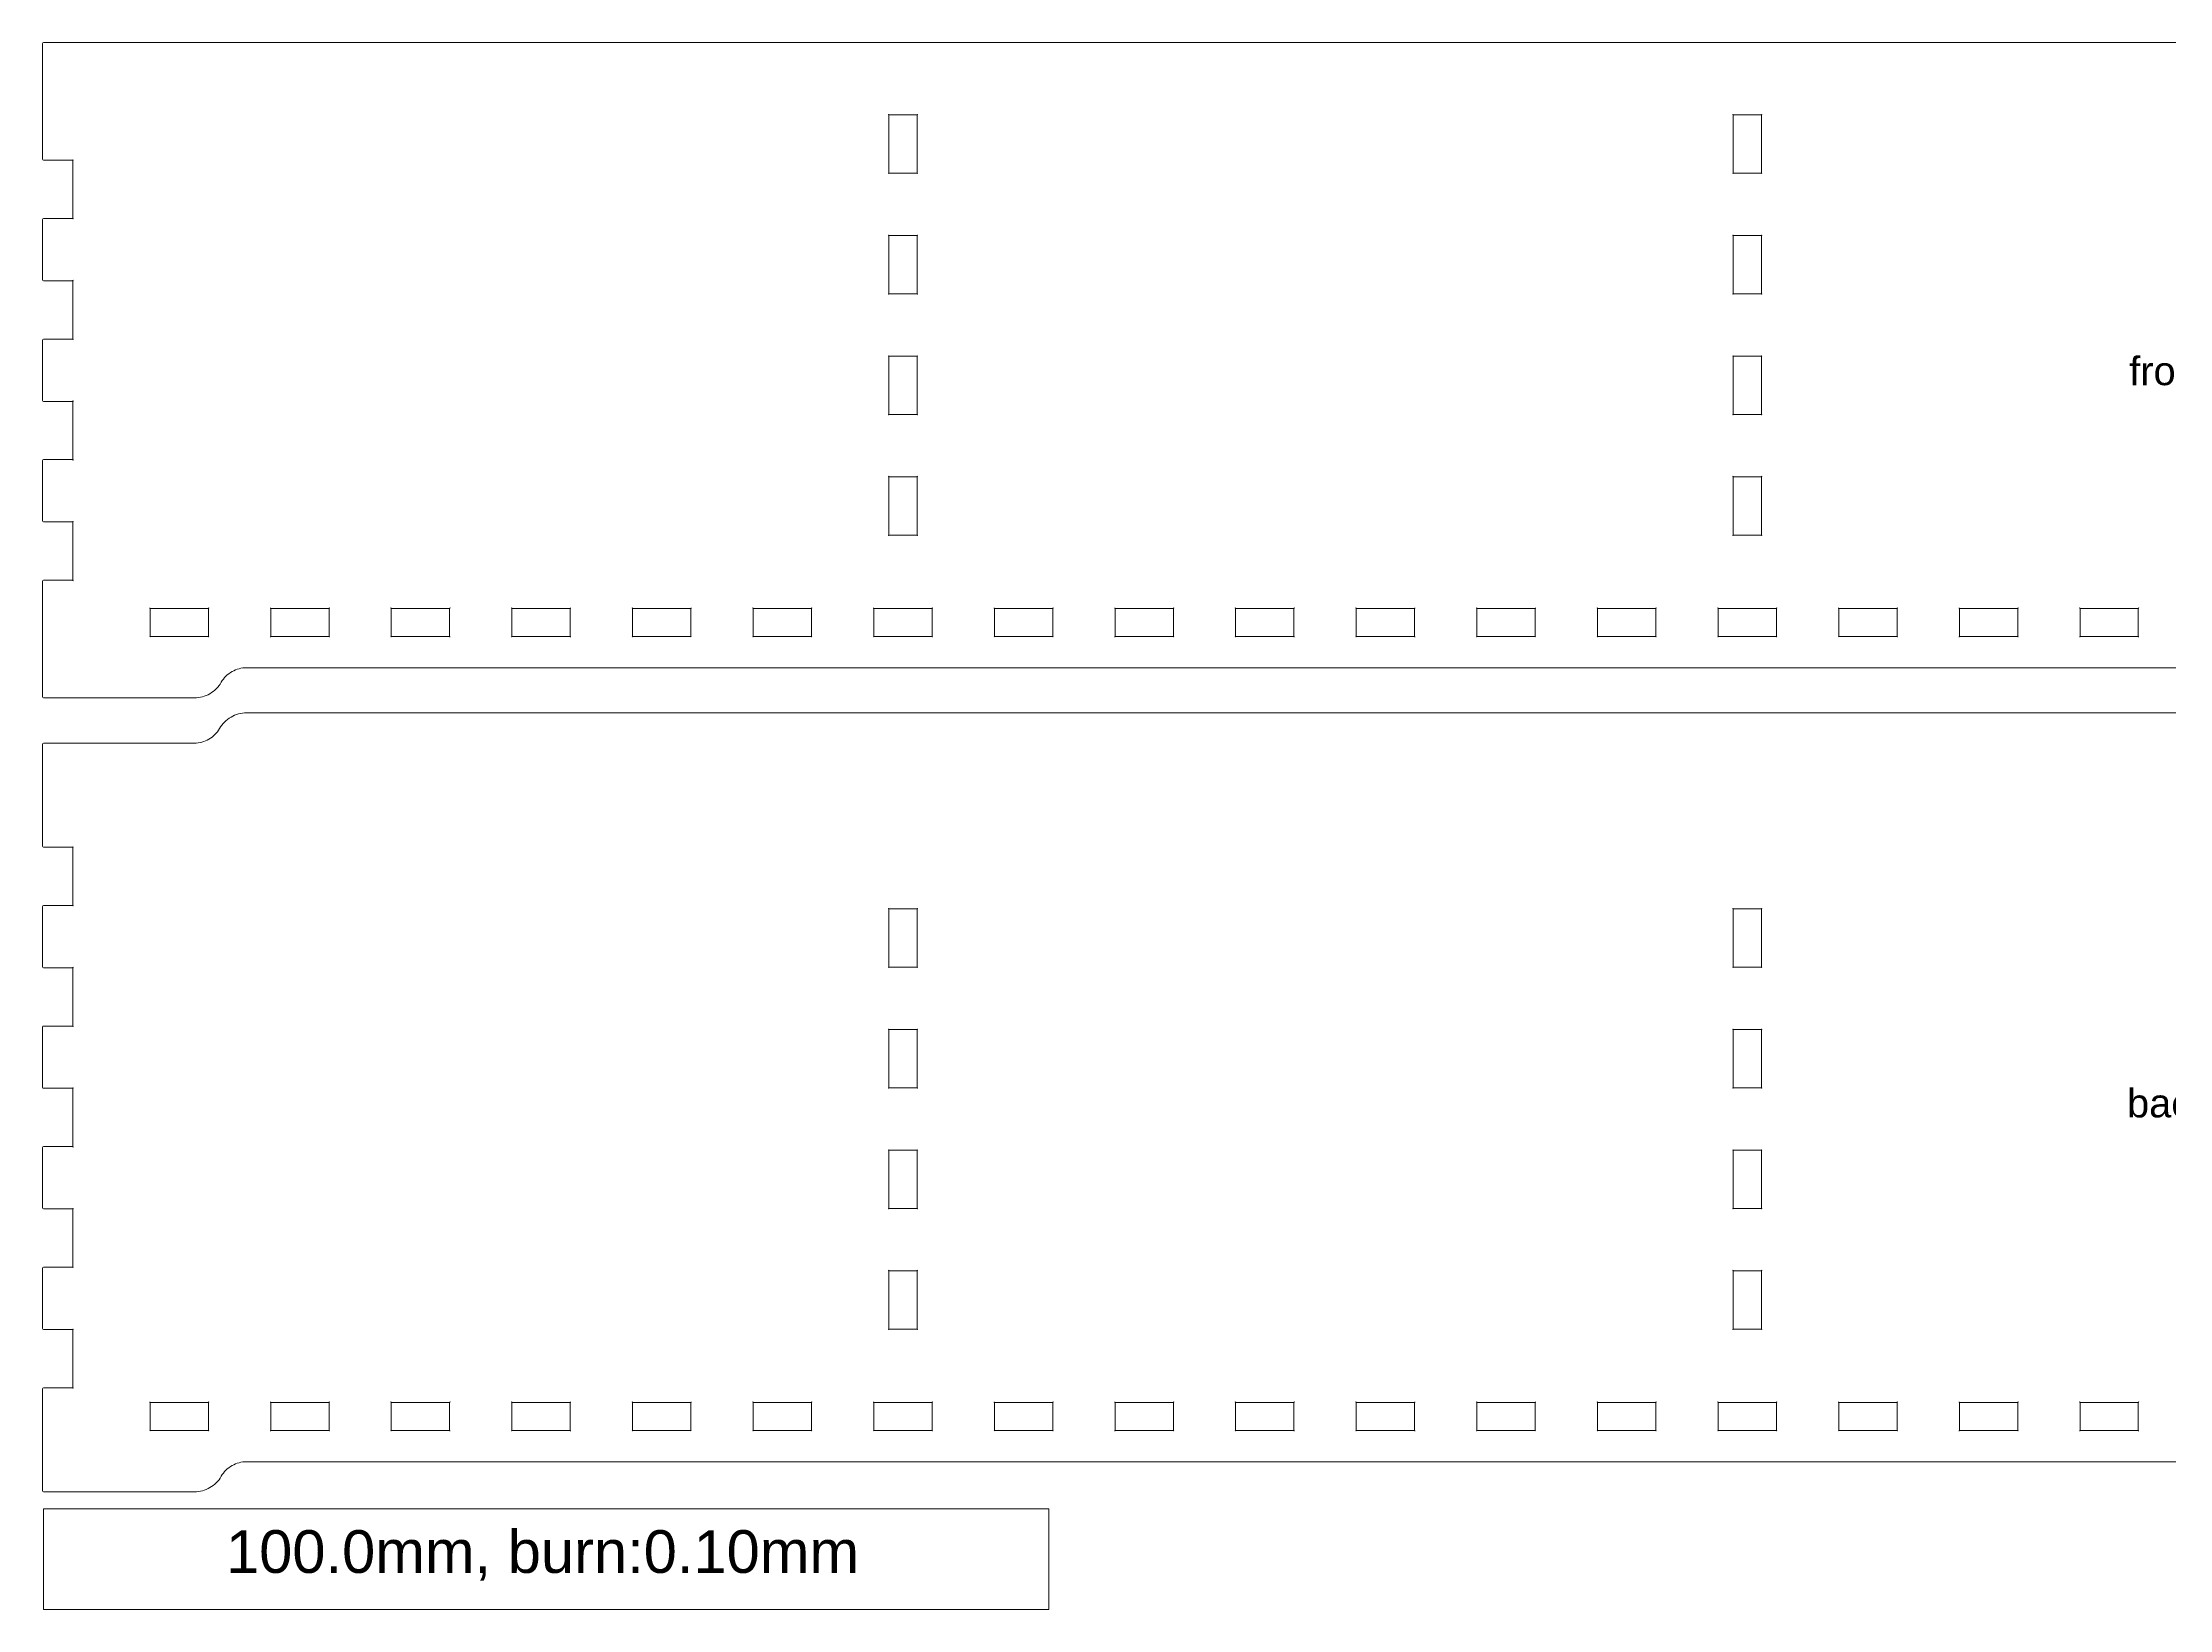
# Model space of a CAD drawing. Header units: millimetres. Extents: x 10 to 734, y 10 to 957.
# Drawn here: x 10 to 221.6, y 10 to 165.9 of the extents above; entities that cross this region are included whole.
import ezdxf

# ---------------------------------------------------------------- set-up
doc = ezdxf.new("R2010")
doc.units = ezdxf.units.MM
doc.header["$MEASUREMENT"] = 0
doc.layers.add('Layer 1', color=7, linetype='Continuous', lineweight=0)

# ---------------------------------------------------------------- blocks, each defined once
blk = doc.blocks.new('Block_0')
at = {"layer": 'Layer 1', "color": 18, "lineweight": 20, "true_color": 0x000000}
blk.add_open_spline([(10.1, 10), (10.1, 10), (110.1, 10), (110.1, 10), (110.1, 10), (110.1, 20), (110.1, 20), (110.1, 20), (10.1, 20), (10.1, 20), (10.1, 20), (10.1, 10), (10.1, 10)], degree=3, knots=[0, 0, 0, 0, 1, 1, 1, 2, 2, 2, 3, 3, 3, 4, 4, 4, 4], dxfattribs=at)
at = {"layer": 'Layer 1', "insert": (28.25, 12.85), "char_height": 0.2, "attachment_point": 7}
blk.add_mtext('\\C1;\\c255;\\FArial|b0|i0|c1;\\H4.248000;\\W1.000000;100.0mm, burn:0.10mm', dxfattribs=at)
blk = doc.blocks.new('Block_1')
at = {"layer": 'Layer 1', "color": 18, "lineweight": 20, "true_color": 0x000000}
blk.add_open_spline([(13.1, 21.7), (13.1, 21.7), (25.1, 21.7), (25.1, 21.7), (25.64, 21.7), (26.18, 21.84), (26.65, 22.12), (27.12, 22.39), (27.51, 22.78), (27.78, 23.25), (28.04, 23.69), (28.4, 24.06), (28.85, 24.31), (29.29, 24.57), (29.79, 24.7), (30.3, 24.7), (30.3, 24.7), (412.9, 24.7), (412.9, 24.7), (413.41, 24.7), (413.91, 24.57), (414.35, 24.31), (414.79, 24.06), (415.16, 23.69), (415.41, 23.25), (415.69, 22.78), (416.08, 22.39), (416.55, 22.12), (417.02, 21.84), (417.56, 21.7), (418.1, 21.7), (418.1, 21.7), (430.1, 21.7), (430.1, 21.7), (430.1, 21.7), (433.1, 21.7), (433.1, 21.7), (433.15, 21.7), (433.2, 21.75), (433.2, 21.8), (433.2, 21.8), (433.2, 31.95), (433.2, 31.95), (433.2, 32.01), (433.15, 32.05), (433.1, 32.05), (433.1, 32.05), (430.2, 32.05), (430.2, 32.05), (430.1, 32.05), (430.2, 31.95), (430.2, 32.05), (430.2, 32.05), (430.2, 37.85), (430.2, 37.85), (430.2, 37.95), (430.1, 37.85), (430.2, 37.85), (430.2, 37.85), (433.1, 37.85), (433.1, 37.85), (433.15, 37.85), (433.2, 37.9), (433.2, 37.95), (433.2, 37.95), (433.2, 43.95), (433.2, 43.95), (433.2, 44.01), (433.15, 44.05), (433.1, 44.05), (433.1, 44.05), (430.2, 44.05), (430.2, 44.05), (430.1, 44.05), (430.2, 43.95), (430.2, 44.05), (430.2, 44.05), (430.2, 49.85), (430.2, 49.85), (430.2, 49.95), (430.1, 49.85), (430.2, 49.85), (430.2, 49.85), (433.1, 49.85), (433.1, 49.85), (433.15, 49.85), (433.2, 49.9), (433.2, 49.95), (433.2, 49.95), (433.2, 55.95), (433.2, 55.95), (433.2, 56.01), (433.15, 56.05), (433.1, 56.05), (433.1, 56.05), (430.2, 56.05), (430.2, 56.05), (430.1, 56.05), (430.2, 55.95), (430.2, 56.05), (430.2, 56.05), (430.2, 61.85), (430.2, 61.85), (430.2, 61.95), (430.1, 61.85), (430.2, 61.85), (430.2, 61.85), (433.1, 61.85), (433.1, 61.85), (433.15, 61.85), (433.2, 61.9), (433.2, 61.95), (433.2, 61.95), (433.2, 67.95), (433.2, 67.95), (433.2, 68.01), (433.15, 68.05), (433.1, 68.05), (433.1, 68.05), (430.2, 68.05), (430.2, 68.05), (430.1, 68.05), (430.2, 67.95), (430.2, 68.05), (430.2, 68.05), (430.2, 73.85), (430.2, 73.85), (430.2, 73.95), (430.1, 73.85), (430.2, 73.85), (430.2, 73.85), (433.1, 73.85), (433.1, 73.85), (433.15, 73.85), (433.2, 73.9), (433.2, 73.95), (433.2, 73.95), (433.2, 79.95), (433.2, 79.95), (433.2, 80.01), (433.15, 80.05), (433.1, 80.05), (433.1, 80.05), (430.2, 80.05), (430.2, 80.05), (430.1, 80.05), (430.2, 79.95), (430.2, 80.05), (430.2, 80.05), (430.2, 85.85), (430.2, 85.85), (430.2, 85.95), (430.1, 85.85), (430.2, 85.85), (430.2, 85.85), (433.1, 85.85), (433.1, 85.85), (433.15, 85.85), (433.2, 85.9), (433.2, 85.95), (433.2, 85.95), (433.2, 96.1), (433.2, 96.1), (433.2, 96.16), (433.15, 96.2), (433.1, 96.2), (433.1, 96.2), (430.1, 96.2), (430.1, 96.2), (430.1, 96.2), (418.1, 96.2), (418.1, 96.2), (417.59, 96.2), (417.09, 96.33), (416.65, 96.59), (416.21, 96.84), (415.84, 97.21), (415.59, 97.65), (415.32, 98.12), (414.92, 98.51), (414.45, 98.78), (413.98, 99.06), (413.45, 99.2), (412.9, 99.2), (412.9, 99.2), (30.3, 99.2), (30.3, 99.2), (29.75, 99.2), (29.22, 99.06), (28.75, 98.78), (28.27, 98.51), (27.88, 98.12), (27.61, 97.65), (27.36, 97.21), (26.99, 96.84), (26.55, 96.59), (26.11, 96.33), (25.61, 96.2), (25.1, 96.2), (25.1, 96.2), (13.1, 96.2), (13.1, 96.2), (13.1, 96.2), (10.1, 96.2), (10.1, 96.2), (10.04, 96.2), (10, 96.16), (10, 96.1), (10, 96.1), (10, 85.95), (10, 85.95), (10, 85.9), (10.04, 85.85), (10.1, 85.85), (10.1, 85.85), (13, 85.85), (13, 85.85), (13.1, 85.85), (13, 85.95), (13, 85.85), (13, 85.85), (13, 80.05), (13, 80.05), (13, 79.95), (13.1, 80.05), (13, 80.05), (13, 80.05), (10.1, 80.05), (10.1, 80.05), (10.04, 80.05), (10, 80.01), (10, 79.95), (10, 79.95), (10, 73.95), (10, 73.95), (10, 73.9), (10.04, 73.85), (10.1, 73.85), (10.1, 73.85), (13, 73.85), (13, 73.85), (13.1, 73.85), (13, 73.95), (13, 73.85), (13, 73.85), (13, 68.05), (13, 68.05), (13, 67.95), (13.1, 68.05), (13, 68.05), (13, 68.05), (10.1, 68.05), (10.1, 68.05), (10.04, 68.05), (10, 68.01), (10, 67.95), (10, 67.95), (10, 61.95), (10, 61.95), (10, 61.9), (10.04, 61.85), (10.1, 61.85), (10.1, 61.85), (13, 61.85), (13, 61.85), (13.1, 61.85), (13, 61.95), (13, 61.85), (13, 61.85), (13, 56.05), (13, 56.05), (13, 55.95), (13.1, 56.05), (13, 56.05), (13, 56.05), (10.1, 56.05), (10.1, 56.05), (10.04, 56.05), (10, 56.01), (10, 55.95), (10, 55.95), (10, 49.95), (10, 49.95), (10, 49.9), (10.04, 49.85), (10.1, 49.85), (10.1, 49.85), (13, 49.85), (13, 49.85), (13.1, 49.85), (13, 49.95), (13, 49.85), (13, 49.85), (13, 44.05), (13, 44.05), (13, 43.95), (13.1, 44.05), (13, 44.05), (13, 44.05), (10.1, 44.05), (10.1, 44.05), (10.04, 44.05), (10, 44.01), (10, 43.95), (10, 43.95), (10, 37.95), (10, 37.95), (10, 37.9), (10.04, 37.85), (10.1, 37.85), (10.1, 37.85), (13, 37.85), (13, 37.85), (13.1, 37.85), (13, 37.95), (13, 37.85), (13, 37.85), (13, 32.05), (13, 32.05), (13, 31.95), (13.1, 32.05), (13, 32.05), (13, 32.05), (10.1, 32.05), (10.1, 32.05), (10.04, 32.05), (10, 32.01), (10, 31.95), (10, 31.95), (10, 21.8), (10, 21.8), (10, 21.75), (10.04, 21.7), (10.1, 21.7), (10.1, 21.7), (13.1, 21.7), (13.1, 21.7)], degree=3, knots=[0, 0, 0, 0, 1, 1, 1, 2, 2, 2, 3, 3, 3, 4, 4, 4, 5, 5, 5, 6, 6, 6, 7, 7, 7, 8, 8, 8, 9, 9, 9, 10, 10, 10, 11, 11, 11, 12, 12, 12, 13, 13, 13, 14, 14, 14, 15, 15, 15, 16, 16, 16, 17, 17, 17, 18, 18, 18, 19, 19, 19, 20, 20, 20, 21, 21, 21, 22, 22, 22, 23, 23, 23, 24, 24, 24, 25, 25, 25, 26, 26, 26, 27, 27, 27, 28, 28, 28, 29, 29, 29, 30, 30, 30, 31, 31, 31, 32, 32, 32, 33, 33, 33, 34, 34, 34, 35, 35, 35, 36, 36, 36, 37, 37, 37, 38, 38, 38, 39, 39, 39, 40, 40, 40, 41, 41, 41, 42, 42, 42, 43, 43, 43, 44, 44, 44, 45, 45, 45, 46, 46, 46, 47, 47, 47, 48, 48, 48, 49, 49, 49, 50, 50, 50, 51, 51, 51, 52, 52, 52, 53, 53, 53, 54, 54, 54, 55, 55, 55, 56, 56, 56, 57, 57, 57, 58, 58, 58, 59, 59, 59, 60, 60, 60, 61, 61, 61, 62, 62, 62, 63, 63, 63, 64, 64, 64, 65, 65, 65, 66, 66, 66, 67, 67, 67, 68, 68, 68, 69, 69, 69, 70, 70, 70, 71, 71, 71, 72, 72, 72, 73, 73, 73, 74, 74, 74, 75, 75, 75, 76, 76, 76, 77, 77, 77, 78, 78, 78, 79, 79, 79, 80, 80, 80, 81, 81, 81, 82, 82, 82, 83, 83, 83, 84, 84, 84, 85, 85, 85, 86, 86, 86, 87, 87, 87, 88, 88, 88, 89, 89, 89, 90, 90, 90, 91, 91, 91, 92, 92, 92, 93, 93, 93, 94, 94, 94, 95, 95, 95, 96, 96, 96, 97, 97, 97, 98, 98, 98, 99, 99, 99, 100, 100, 100, 101, 101, 101, 102, 102, 102, 103, 103, 103, 104, 104, 104, 105, 105, 105, 106, 106, 106, 107, 107, 107, 108, 108, 108, 109, 109, 109, 110, 110, 110, 111, 111, 111, 112, 112, 112, 112], dxfattribs=at)
at = {"layer": 'Layer 1', "color": 5, "lineweight": 20, "true_color": 0x0000ff}
for points in [[(97, 76.8), (97, 76.8), (97, 73.9), (97, 73.9), (97, 73.8), (97.1, 73.9), (97, 73.9), (97, 73.9), (94.2, 73.9), (94.2, 73.9), (94.1, 73.9), (94.2, 73.8), (94.2, 73.9), (94.2, 73.9), (94.2, 79.7), (94.2, 79.7), (94.2, 79.8), (94.1, 79.7), (94.2, 79.7), (94.2, 79.7), (97, 79.7), (97, 79.7), (97.1, 79.7), (97, 79.8), (97, 79.7), (97, 79.7), (97, 76.8), (97, 76.8)], [(181, 76.8), (181, 76.8), (181, 73.9), (181, 73.9), (181, 73.8), (181.1, 73.9), (181, 73.9), (181, 73.9), (178.2, 73.9), (178.2, 73.9), (178.1, 73.9), (178.2, 73.8), (178.2, 73.9), (178.2, 73.9), (178.2, 79.7), (178.2, 79.7), (178.2, 79.8), (178.1, 79.7), (178.2, 79.7), (178.2, 79.7), (181, 79.7), (181, 79.7), (181.1, 79.7), (181, 79.8), (181, 79.7), (181, 79.7), (181, 76.8), (181, 76.8)], [(97, 64.8), (97, 64.8), (97, 61.9), (97, 61.9), (97, 61.8), (97.1, 61.9), (97, 61.9), (97, 61.9), (94.2, 61.9), (94.2, 61.9), (94.1, 61.9), (94.2, 61.8), (94.2, 61.9), (94.2, 61.9), (94.2, 67.7), (94.2, 67.7), (94.2, 67.8), (94.1, 67.7), (94.2, 67.7), (94.2, 67.7), (97, 67.7), (97, 67.7), (97.1, 67.7), (97, 67.8), (97, 67.7), (97, 67.7), (97, 64.8), (97, 64.8)], [(181, 64.8), (181, 64.8), (181, 61.9), (181, 61.9), (181, 61.8), (181.1, 61.9), (181, 61.9), (181, 61.9), (178.2, 61.9), (178.2, 61.9), (178.1, 61.9), (178.2, 61.8), (178.2, 61.9), (178.2, 61.9), (178.2, 67.7), (178.2, 67.7), (178.2, 67.8), (178.1, 67.7), (178.2, 67.7), (178.2, 67.7), (181, 67.7), (181, 67.7), (181.1, 67.7), (181, 67.8), (181, 67.7), (181, 67.7), (181, 64.8), (181, 64.8)], [(97, 52.8), (97, 52.8), (97, 49.9), (97, 49.9), (97, 49.8), (97.1, 49.9), (97, 49.9), (97, 49.9), (94.2, 49.9), (94.2, 49.9), (94.1, 49.9), (94.2, 49.8), (94.2, 49.9), (94.2, 49.9), (94.2, 55.7), (94.2, 55.7), (94.2, 55.8), (94.1, 55.7), (94.2, 55.7), (94.2, 55.7), (97, 55.7), (97, 55.7), (97.1, 55.7), (97, 55.8), (97, 55.7), (97, 55.7), (97, 52.8), (97, 52.8)], [(181, 52.8), (181, 52.8), (181, 49.9), (181, 49.9), (181, 49.8), (181.1, 49.9), (181, 49.9), (181, 49.9), (178.2, 49.9), (178.2, 49.9), (178.1, 49.9), (178.2, 49.8), (178.2, 49.9), (178.2, 49.9), (178.2, 55.7), (178.2, 55.7), (178.2, 55.8), (178.1, 55.7), (178.2, 55.7), (178.2, 55.7), (181, 55.7), (181, 55.7), (181.1, 55.7), (181, 55.8), (181, 55.7), (181, 55.7), (181, 52.8), (181, 52.8)], [(97, 40.8), (97, 40.8), (97, 37.9), (97, 37.9), (97, 37.8), (97.1, 37.9), (97, 37.9), (97, 37.9), (94.2, 37.9), (94.2, 37.9), (94.1, 37.9), (94.2, 37.8), (94.2, 37.9), (94.2, 37.9), (94.2, 43.7), (94.2, 43.7), (94.2, 43.8), (94.1, 43.7), (94.2, 43.7), (94.2, 43.7), (97, 43.7), (97, 43.7), (97.1, 43.7), (97, 43.8), (97, 43.7), (97, 43.7), (97, 40.8), (97, 40.8)], [(181, 40.8), (181, 40.8), (181, 37.9), (181, 37.9), (181, 37.8), (181.1, 37.9), (181, 37.9), (181, 37.9), (178.2, 37.9), (178.2, 37.9), (178.1, 37.9), (178.2, 37.8), (178.2, 37.9), (178.2, 37.9), (178.2, 43.7), (178.2, 43.7), (178.2, 43.8), (178.1, 43.7), (178.2, 43.7), (178.2, 43.7), (181, 43.7), (181, 43.7), (181.1, 43.7), (181, 43.8), (181, 43.7), (181, 43.7), (181, 40.8), (181, 40.8)], [(23.6, 27.8), (23.6, 27.8), (20.7, 27.8), (20.7, 27.8), (20.6, 27.8), (20.7, 27.7), (20.7, 27.8), (20.7, 27.8), (20.7, 30.6), (20.7, 30.6), (20.7, 30.7), (20.6, 30.6), (20.7, 30.6), (20.7, 30.6), (26.5, 30.6), (26.5, 30.6), (26.6, 30.6), (26.5, 30.7), (26.5, 30.6), (26.5, 30.6), (26.5, 27.8), (26.5, 27.8), (26.5, 27.7), (26.6, 27.8), (26.5, 27.8), (26.5, 27.8), (23.6, 27.8), (23.6, 27.8)], [(35.6, 27.8), (35.6, 27.8), (32.7, 27.8), (32.7, 27.8), (32.6, 27.8), (32.7, 27.7), (32.7, 27.8), (32.7, 27.8), (32.7, 30.6), (32.7, 30.6), (32.7, 30.7), (32.6, 30.6), (32.7, 30.6), (32.7, 30.6), (38.5, 30.6), (38.5, 30.6), (38.6, 30.6), (38.5, 30.7), (38.5, 30.6), (38.5, 30.6), (38.5, 27.8), (38.5, 27.8), (38.5, 27.7), (38.6, 27.8), (38.5, 27.8), (38.5, 27.8), (35.6, 27.8), (35.6, 27.8)], [(47.6, 27.8), (47.6, 27.8), (44.7, 27.8), (44.7, 27.8), (44.6, 27.8), (44.7, 27.7), (44.7, 27.8), (44.7, 27.8), (44.7, 30.6), (44.7, 30.6), (44.7, 30.7), (44.6, 30.6), (44.7, 30.6), (44.7, 30.6), (50.5, 30.6), (50.5, 30.6), (50.6, 30.6), (50.5, 30.7), (50.5, 30.6), (50.5, 30.6), (50.5, 27.8), (50.5, 27.8), (50.5, 27.7), (50.6, 27.8), (50.5, 27.8), (50.5, 27.8), (47.6, 27.8), (47.6, 27.8)], [(59.6, 27.8), (59.6, 27.8), (56.7, 27.8), (56.7, 27.8), (56.6, 27.8), (56.7, 27.7), (56.7, 27.8), (56.7, 27.8), (56.7, 30.6), (56.7, 30.6), (56.7, 30.7), (56.6, 30.6), (56.7, 30.6), (56.7, 30.6), (62.5, 30.6), (62.5, 30.6), (62.6, 30.6), (62.5, 30.7), (62.5, 30.6), (62.5, 30.6), (62.5, 27.8), (62.5, 27.8), (62.5, 27.7), (62.6, 27.8), (62.5, 27.8), (62.5, 27.8), (59.6, 27.8), (59.6, 27.8)], [(71.6, 27.8), (71.6, 27.8), (68.7, 27.8), (68.7, 27.8), (68.6, 27.8), (68.7, 27.7), (68.7, 27.8), (68.7, 27.8), (68.7, 30.6), (68.7, 30.6), (68.7, 30.7), (68.6, 30.6), (68.7, 30.6), (68.7, 30.6), (74.5, 30.6), (74.5, 30.6), (74.6, 30.6), (74.5, 30.7), (74.5, 30.6), (74.5, 30.6), (74.5, 27.8), (74.5, 27.8), (74.5, 27.7), (74.6, 27.8), (74.5, 27.8), (74.5, 27.8), (71.6, 27.8), (71.6, 27.8)], [(83.6, 27.8), (83.6, 27.8), (80.7, 27.8), (80.7, 27.8), (80.6, 27.8), (80.7, 27.7), (80.7, 27.8), (80.7, 27.8), (80.7, 30.6), (80.7, 30.6), (80.7, 30.7), (80.6, 30.6), (80.7, 30.6), (80.7, 30.6), (86.5, 30.6), (86.5, 30.6), (86.6, 30.6), (86.5, 30.7), (86.5, 30.6), (86.5, 30.6), (86.5, 27.8), (86.5, 27.8), (86.5, 27.7), (86.6, 27.8), (86.5, 27.8), (86.5, 27.8), (83.6, 27.8), (83.6, 27.8)], [(95.6, 27.8), (95.6, 27.8), (92.7, 27.8), (92.7, 27.8), (92.6, 27.8), (92.7, 27.7), (92.7, 27.8), (92.7, 27.8), (92.7, 30.6), (92.7, 30.6), (92.7, 30.7), (92.6, 30.6), (92.7, 30.6), (92.7, 30.6), (98.5, 30.6), (98.5, 30.6), (98.6, 30.6), (98.5, 30.7), (98.5, 30.6), (98.5, 30.6), (98.5, 27.8), (98.5, 27.8), (98.5, 27.7), (98.6, 27.8), (98.5, 27.8), (98.5, 27.8), (95.6, 27.8), (95.6, 27.8)], [(107.6, 27.8), (107.6, 27.8), (104.7, 27.8), (104.7, 27.8), (104.6, 27.8), (104.7, 27.7), (104.7, 27.8), (104.7, 27.8), (104.7, 30.6), (104.7, 30.6), (104.7, 30.7), (104.6, 30.6), (104.7, 30.6), (104.7, 30.6), (110.5, 30.6), (110.5, 30.6), (110.6, 30.6), (110.5, 30.7), (110.5, 30.6), (110.5, 30.6), (110.5, 27.8), (110.5, 27.8), (110.5, 27.7), (110.6, 27.8), (110.5, 27.8), (110.5, 27.8), (107.6, 27.8), (107.6, 27.8)], [(119.6, 27.8), (119.6, 27.8), (116.7, 27.8), (116.7, 27.8), (116.6, 27.8), (116.7, 27.7), (116.7, 27.8), (116.7, 27.8), (116.7, 30.6), (116.7, 30.6), (116.7, 30.7), (116.6, 30.6), (116.7, 30.6), (116.7, 30.6), (122.5, 30.6), (122.5, 30.6), (122.6, 30.6), (122.5, 30.7), (122.5, 30.6), (122.5, 30.6), (122.5, 27.8), (122.5, 27.8), (122.5, 27.7), (122.6, 27.8), (122.5, 27.8), (122.5, 27.8), (119.6, 27.8), (119.6, 27.8)], [(131.6, 27.8), (131.6, 27.8), (128.7, 27.8), (128.7, 27.8), (128.6, 27.8), (128.7, 27.7), (128.7, 27.8), (128.7, 27.8), (128.7, 30.6), (128.7, 30.6), (128.7, 30.7), (128.6, 30.6), (128.7, 30.6), (128.7, 30.6), (134.5, 30.6), (134.5, 30.6), (134.6, 30.6), (134.5, 30.7), (134.5, 30.6), (134.5, 30.6), (134.5, 27.8), (134.5, 27.8), (134.5, 27.7), (134.6, 27.8), (134.5, 27.8), (134.5, 27.8), (131.6, 27.8), (131.6, 27.8)], [(143.6, 27.8), (143.6, 27.8), (140.7, 27.8), (140.7, 27.8), (140.6, 27.8), (140.7, 27.7), (140.7, 27.8), (140.7, 27.8), (140.7, 30.6), (140.7, 30.6), (140.7, 30.7), (140.6, 30.6), (140.7, 30.6), (140.7, 30.6), (146.5, 30.6), (146.5, 30.6), (146.6, 30.6), (146.5, 30.7), (146.5, 30.6), (146.5, 30.6), (146.5, 27.8), (146.5, 27.8), (146.5, 27.7), (146.6, 27.8), (146.5, 27.8), (146.5, 27.8), (143.6, 27.8), (143.6, 27.8)], [(155.6, 27.8), (155.6, 27.8), (152.7, 27.8), (152.7, 27.8), (152.6, 27.8), (152.7, 27.7), (152.7, 27.8), (152.7, 27.8), (152.7, 30.6), (152.7, 30.6), (152.7, 30.7), (152.6, 30.6), (152.7, 30.6), (152.7, 30.6), (158.5, 30.6), (158.5, 30.6), (158.6, 30.6), (158.5, 30.7), (158.5, 30.6), (158.5, 30.6), (158.5, 27.8), (158.5, 27.8), (158.5, 27.7), (158.6, 27.8), (158.5, 27.8), (158.5, 27.8), (155.6, 27.8), (155.6, 27.8)], [(167.6, 27.8), (167.6, 27.8), (164.7, 27.8), (164.7, 27.8), (164.6, 27.8), (164.7, 27.7), (164.7, 27.8), (164.7, 27.8), (164.7, 30.6), (164.7, 30.6), (164.7, 30.7), (164.6, 30.6), (164.7, 30.6), (164.7, 30.6), (170.5, 30.6), (170.5, 30.6), (170.6, 30.6), (170.5, 30.7), (170.5, 30.6), (170.5, 30.6), (170.5, 27.8), (170.5, 27.8), (170.5, 27.7), (170.6, 27.8), (170.5, 27.8), (170.5, 27.8), (167.6, 27.8), (167.6, 27.8)], [(179.6, 27.8), (179.6, 27.8), (176.7, 27.8), (176.7, 27.8), (176.6, 27.8), (176.7, 27.7), (176.7, 27.8), (176.7, 27.8), (176.7, 30.6), (176.7, 30.6), (176.7, 30.7), (176.6, 30.6), (176.7, 30.6), (176.7, 30.6), (182.5, 30.6), (182.5, 30.6), (182.6, 30.6), (182.5, 30.7), (182.5, 30.6), (182.5, 30.6), (182.5, 27.8), (182.5, 27.8), (182.5, 27.7), (182.6, 27.8), (182.5, 27.8), (182.5, 27.8), (179.6, 27.8), (179.6, 27.8)], [(191.6, 27.8), (191.6, 27.8), (188.7, 27.8), (188.7, 27.8), (188.6, 27.8), (188.7, 27.7), (188.7, 27.8), (188.7, 27.8), (188.7, 30.6), (188.7, 30.6), (188.7, 30.7), (188.6, 30.6), (188.7, 30.6), (188.7, 30.6), (194.5, 30.6), (194.5, 30.6), (194.6, 30.6), (194.5, 30.7), (194.5, 30.6), (194.5, 30.6), (194.5, 27.8), (194.5, 27.8), (194.5, 27.7), (194.6, 27.8), (194.5, 27.8), (194.5, 27.8), (191.6, 27.8), (191.6, 27.8)], [(203.6, 27.8), (203.6, 27.8), (200.7, 27.8), (200.7, 27.8), (200.6, 27.8), (200.7, 27.7), (200.7, 27.8), (200.7, 27.8), (200.7, 30.6), (200.7, 30.6), (200.7, 30.7), (200.6, 30.6), (200.7, 30.6), (200.7, 30.6), (206.5, 30.6), (206.5, 30.6), (206.6, 30.6), (206.5, 30.7), (206.5, 30.6), (206.5, 30.6), (206.5, 27.8), (206.5, 27.8), (206.5, 27.7), (206.6, 27.8), (206.5, 27.8), (206.5, 27.8), (203.6, 27.8), (203.6, 27.8)], [(215.6, 27.8), (215.6, 27.8), (212.7, 27.8), (212.7, 27.8), (212.6, 27.8), (212.7, 27.7), (212.7, 27.8), (212.7, 27.8), (212.7, 30.6), (212.7, 30.6), (212.7, 30.7), (212.6, 30.6), (212.7, 30.6), (212.7, 30.6), (218.5, 30.6), (218.5, 30.6), (218.6, 30.6), (218.5, 30.7), (218.5, 30.6), (218.5, 30.6), (218.5, 27.8), (218.5, 27.8), (218.5, 27.7), (218.6, 27.8), (218.5, 27.8), (218.5, 27.8), (215.6, 27.8), (215.6, 27.8)]]:
    blk.add_open_spline(points, degree=3, knots=[0, 0, 0, 0, 1, 1, 1, 2, 2, 2, 3, 3, 3, 4, 4, 4, 5, 5, 5, 6, 6, 6, 7, 7, 7, 8, 8, 8, 9, 9, 9, 9], dxfattribs=at)
at = {"layer": 'Layer 1', "insert": (217.38, 58.92), "char_height": 0.2, "attachment_point": 7}
blk.add_mtext('\\C1;\\c255;\\FArial|b0|i0|c1;\\H2.832000;\\W1.000000;back', dxfattribs=at)
blk = doc.blocks.new('Block_2')
at = {"layer": 'Layer 1', "color": 18, "lineweight": 20, "true_color": 0x000000}
blk.add_open_spline([(13.1, 100.7), (13.1, 100.7), (25.1, 100.7), (25.1, 100.7), (25.64, 100.7), (26.18, 100.84), (26.65, 101.11), (27.12, 101.39), (27.51, 101.78), (27.78, 102.25), (28.04, 102.69), (28.4, 103.06), (28.85, 103.31), (29.29, 103.57), (29.79, 103.7), (30.3, 103.7), (30.3, 103.7), (412.9, 103.7), (412.9, 103.7), (413.41, 103.7), (413.91, 103.57), (414.35, 103.31), (414.79, 103.06), (415.16, 102.69), (415.41, 102.25), (415.69, 101.78), (416.08, 101.39), (416.55, 101.11), (417.02, 100.84), (417.56, 100.7), (418.1, 100.7), (418.1, 100.7), (430.1, 100.7), (430.1, 100.7), (430.1, 100.7), (433.1, 100.7), (433.1, 100.7), (433.15, 100.7), (433.2, 100.75), (433.2, 100.8), (433.2, 100.8), (433.2, 112.3), (433.2, 112.3), (433.2, 112.35), (433.15, 112.4), (433.1, 112.4), (433.1, 112.4), (430.2, 112.4), (430.2, 112.4), (430.1, 112.4), (430.2, 112.3), (430.2, 112.4), (430.2, 112.4), (430.2, 118.2), (430.2, 118.2), (430.2, 118.3), (430.1, 118.2), (430.2, 118.2), (430.2, 118.2), (433.1, 118.2), (433.1, 118.2), (433.15, 118.2), (433.2, 118.25), (433.2, 118.3), (433.2, 118.3), (433.2, 124.3), (433.2, 124.3), (433.2, 124.35), (433.15, 124.4), (433.1, 124.4), (433.1, 124.4), (430.2, 124.4), (430.2, 124.4), (430.1, 124.4), (430.2, 124.3), (430.2, 124.4), (430.2, 124.4), (430.2, 130.2), (430.2, 130.2), (430.2, 130.3), (430.1, 130.2), (430.2, 130.2), (430.2, 130.2), (433.1, 130.2), (433.1, 130.2), (433.15, 130.2), (433.2, 130.25), (433.2, 130.3), (433.2, 130.3), (433.2, 136.3), (433.2, 136.3), (433.2, 136.35), (433.15, 136.4), (433.1, 136.4), (433.1, 136.4), (430.2, 136.4), (430.2, 136.4), (430.1, 136.4), (430.2, 136.3), (430.2, 136.4), (430.2, 136.4), (430.2, 142.2), (430.2, 142.2), (430.2, 142.3), (430.1, 142.2), (430.2, 142.2), (430.2, 142.2), (433.1, 142.2), (433.1, 142.2), (433.15, 142.2), (433.2, 142.25), (433.2, 142.3), (433.2, 142.3), (433.2, 148.3), (433.2, 148.3), (433.2, 148.35), (433.15, 148.4), (433.1, 148.4), (433.1, 148.4), (430.2, 148.4), (430.2, 148.4), (430.1, 148.4), (430.2, 148.3), (430.2, 148.4), (430.2, 148.4), (430.2, 154.2), (430.2, 154.2), (430.2, 154.3), (430.1, 154.2), (430.2, 154.2), (430.2, 154.2), (433.1, 154.2), (433.1, 154.2), (433.15, 154.2), (433.2, 154.25), (433.2, 154.3), (433.2, 154.3), (433.2, 165.8), (433.2, 165.8), (433.2, 165.85), (433.15, 165.9), (433.1, 165.9), (433.1, 165.9), (430.1, 165.9), (430.1, 165.9), (430.1, 165.9), (13.1, 165.9), (13.1, 165.9), (13.1, 165.9), (10.1, 165.9), (10.1, 165.9), (10.04, 165.9), (10, 165.85), (10, 165.8), (10, 165.8), (10, 154.3), (10, 154.3), (10, 154.25), (10.04, 154.2), (10.1, 154.2), (10.1, 154.2), (13, 154.2), (13, 154.2), (13.1, 154.2), (13, 154.3), (13, 154.2), (13, 154.2), (13, 148.4), (13, 148.4), (13, 148.3), (13.1, 148.4), (13, 148.4), (13, 148.4), (10.1, 148.4), (10.1, 148.4), (10.04, 148.4), (10, 148.35), (10, 148.3), (10, 148.3), (10, 142.3), (10, 142.3), (10, 142.25), (10.04, 142.2), (10.1, 142.2), (10.1, 142.2), (13, 142.2), (13, 142.2), (13.1, 142.2), (13, 142.3), (13, 142.2), (13, 142.2), (13, 136.4), (13, 136.4), (13, 136.3), (13.1, 136.4), (13, 136.4), (13, 136.4), (10.1, 136.4), (10.1, 136.4), (10.04, 136.4), (10, 136.35), (10, 136.3), (10, 136.3), (10, 130.3), (10, 130.3), (10, 130.25), (10.04, 130.2), (10.1, 130.2), (10.1, 130.2), (13, 130.2), (13, 130.2), (13.1, 130.2), (13, 130.3), (13, 130.2), (13, 130.2), (13, 124.4), (13, 124.4), (13, 124.3), (13.1, 124.4), (13, 124.4), (13, 124.4), (10.1, 124.4), (10.1, 124.4), (10.04, 124.4), (10, 124.35), (10, 124.3), (10, 124.3), (10, 118.3), (10, 118.3), (10, 118.25), (10.04, 118.2), (10.1, 118.2), (10.1, 118.2), (13, 118.2), (13, 118.2), (13.1, 118.2), (13, 118.3), (13, 118.2), (13, 118.2), (13, 112.4), (13, 112.4), (13, 112.3), (13.1, 112.4), (13, 112.4), (13, 112.4), (10.1, 112.4), (10.1, 112.4), (10.04, 112.4), (10, 112.35), (10, 112.3), (10, 112.3), (10, 100.8), (10, 100.8), (10, 100.75), (10.04, 100.7), (10.1, 100.7), (10.1, 100.7), (13.1, 100.7), (13.1, 100.7)], degree=3, knots=[0, 0, 0, 0, 1, 1, 1, 2, 2, 2, 3, 3, 3, 4, 4, 4, 5, 5, 5, 6, 6, 6, 7, 7, 7, 8, 8, 8, 9, 9, 9, 10, 10, 10, 11, 11, 11, 12, 12, 12, 13, 13, 13, 14, 14, 14, 15, 15, 15, 16, 16, 16, 17, 17, 17, 18, 18, 18, 19, 19, 19, 20, 20, 20, 21, 21, 21, 22, 22, 22, 23, 23, 23, 24, 24, 24, 25, 25, 25, 26, 26, 26, 27, 27, 27, 28, 28, 28, 29, 29, 29, 30, 30, 30, 31, 31, 31, 32, 32, 32, 33, 33, 33, 34, 34, 34, 35, 35, 35, 36, 36, 36, 37, 37, 37, 38, 38, 38, 39, 39, 39, 40, 40, 40, 41, 41, 41, 42, 42, 42, 43, 43, 43, 44, 44, 44, 45, 45, 45, 46, 46, 46, 47, 47, 47, 48, 48, 48, 49, 49, 49, 50, 50, 50, 51, 51, 51, 52, 52, 52, 53, 53, 53, 54, 54, 54, 55, 55, 55, 56, 56, 56, 57, 57, 57, 58, 58, 58, 59, 59, 59, 60, 60, 60, 61, 61, 61, 62, 62, 62, 63, 63, 63, 64, 64, 64, 65, 65, 65, 66, 66, 66, 67, 67, 67, 68, 68, 68, 69, 69, 69, 70, 70, 70, 71, 71, 71, 72, 72, 72, 73, 73, 73, 74, 74, 74, 75, 75, 75, 76, 76, 76, 77, 77, 77, 78, 78, 78, 79, 79, 79, 80, 80, 80, 81, 81, 81, 82, 82, 82, 83, 83, 83, 84, 84, 84, 85, 85, 85, 86, 86, 86, 86], dxfattribs=at)
at = {"layer": 'Layer 1', "color": 5, "lineweight": 20, "true_color": 0x0000ff}
for points in [[(94.2, 155.8), (94.2, 155.8), (94.2, 152.9), (94.2, 152.9), (94.2, 152.8), (94.1, 152.9), (94.2, 152.9), (94.2, 152.9), (97, 152.9), (97, 152.9), (97.1, 152.9), (97, 152.8), (97, 152.9), (97, 152.9), (97, 158.7), (97, 158.7), (97, 158.8), (97.1, 158.7), (97, 158.7), (97, 158.7), (94.2, 158.7), (94.2, 158.7), (94.1, 158.7), (94.2, 158.8), (94.2, 158.7), (94.2, 158.7), (94.2, 155.8), (94.2, 155.8)], [(178.2, 155.8), (178.2, 155.8), (178.2, 152.9), (178.2, 152.9), (178.2, 152.8), (178.1, 152.9), (178.2, 152.9), (178.2, 152.9), (181, 152.9), (181, 152.9), (181.1, 152.9), (181, 152.8), (181, 152.9), (181, 152.9), (181, 158.7), (181, 158.7), (181, 158.8), (181.1, 158.7), (181, 158.7), (181, 158.7), (178.2, 158.7), (178.2, 158.7), (178.1, 158.7), (178.2, 158.8), (178.2, 158.7), (178.2, 158.7), (178.2, 155.8), (178.2, 155.8)], [(94.2, 143.8), (94.2, 143.8), (94.2, 140.9), (94.2, 140.9), (94.2, 140.8), (94.1, 140.9), (94.2, 140.9), (94.2, 140.9), (97, 140.9), (97, 140.9), (97.1, 140.9), (97, 140.8), (97, 140.9), (97, 140.9), (97, 146.7), (97, 146.7), (97, 146.8), (97.1, 146.7), (97, 146.7), (97, 146.7), (94.2, 146.7), (94.2, 146.7), (94.1, 146.7), (94.2, 146.8), (94.2, 146.7), (94.2, 146.7), (94.2, 143.8), (94.2, 143.8)], [(178.2, 143.8), (178.2, 143.8), (178.2, 140.9), (178.2, 140.9), (178.2, 140.8), (178.1, 140.9), (178.2, 140.9), (178.2, 140.9), (181, 140.9), (181, 140.9), (181.1, 140.9), (181, 140.8), (181, 140.9), (181, 140.9), (181, 146.7), (181, 146.7), (181, 146.8), (181.1, 146.7), (181, 146.7), (181, 146.7), (178.2, 146.7), (178.2, 146.7), (178.1, 146.7), (178.2, 146.8), (178.2, 146.7), (178.2, 146.7), (178.2, 143.8), (178.2, 143.8)], [(94.2, 131.8), (94.2, 131.8), (94.2, 128.9), (94.2, 128.9), (94.2, 128.8), (94.1, 128.9), (94.2, 128.9), (94.2, 128.9), (97, 128.9), (97, 128.9), (97.1, 128.9), (97, 128.8), (97, 128.9), (97, 128.9), (97, 134.7), (97, 134.7), (97, 134.8), (97.1, 134.7), (97, 134.7), (97, 134.7), (94.2, 134.7), (94.2, 134.7), (94.1, 134.7), (94.2, 134.8), (94.2, 134.7), (94.2, 134.7), (94.2, 131.8), (94.2, 131.8)], [(178.2, 131.8), (178.2, 131.8), (178.2, 128.9), (178.2, 128.9), (178.2, 128.8), (178.1, 128.9), (178.2, 128.9), (178.2, 128.9), (181, 128.9), (181, 128.9), (181.1, 128.9), (181, 128.8), (181, 128.9), (181, 128.9), (181, 134.7), (181, 134.7), (181, 134.8), (181.1, 134.7), (181, 134.7), (181, 134.7), (178.2, 134.7), (178.2, 134.7), (178.1, 134.7), (178.2, 134.8), (178.2, 134.7), (178.2, 134.7), (178.2, 131.8), (178.2, 131.8)], [(94.2, 119.8), (94.2, 119.8), (94.2, 116.9), (94.2, 116.9), (94.2, 116.8), (94.1, 116.9), (94.2, 116.9), (94.2, 116.9), (97, 116.9), (97, 116.9), (97.1, 116.9), (97, 116.8), (97, 116.9), (97, 116.9), (97, 122.7), (97, 122.7), (97, 122.8), (97.1, 122.7), (97, 122.7), (97, 122.7), (94.2, 122.7), (94.2, 122.7), (94.1, 122.7), (94.2, 122.8), (94.2, 122.7), (94.2, 122.7), (94.2, 119.8), (94.2, 119.8)], [(178.2, 119.8), (178.2, 119.8), (178.2, 116.9), (178.2, 116.9), (178.2, 116.8), (178.1, 116.9), (178.2, 116.9), (178.2, 116.9), (181, 116.9), (181, 116.9), (181.1, 116.9), (181, 116.8), (181, 116.9), (181, 116.9), (181, 122.7), (181, 122.7), (181, 122.8), (181.1, 122.7), (181, 122.7), (181, 122.7), (178.2, 122.7), (178.2, 122.7), (178.1, 122.7), (178.2, 122.8), (178.2, 122.7), (178.2, 122.7), (178.2, 119.8), (178.2, 119.8)], [(23.6, 106.8), (23.6, 106.8), (20.7, 106.8), (20.7, 106.8), (20.6, 106.8), (20.7, 106.7), (20.7, 106.8), (20.7, 106.8), (20.7, 109.6), (20.7, 109.6), (20.7, 109.7), (20.6, 109.6), (20.7, 109.6), (20.7, 109.6), (26.5, 109.6), (26.5, 109.6), (26.6, 109.6), (26.5, 109.7), (26.5, 109.6), (26.5, 109.6), (26.5, 106.8), (26.5, 106.8), (26.5, 106.7), (26.6, 106.8), (26.5, 106.8), (26.5, 106.8), (23.6, 106.8), (23.6, 106.8)], [(35.6, 106.8), (35.6, 106.8), (32.7, 106.8), (32.7, 106.8), (32.6, 106.8), (32.7, 106.7), (32.7, 106.8), (32.7, 106.8), (32.7, 109.6), (32.7, 109.6), (32.7, 109.7), (32.6, 109.6), (32.7, 109.6), (32.7, 109.6), (38.5, 109.6), (38.5, 109.6), (38.6, 109.6), (38.5, 109.7), (38.5, 109.6), (38.5, 109.6), (38.5, 106.8), (38.5, 106.8), (38.5, 106.7), (38.6, 106.8), (38.5, 106.8), (38.5, 106.8), (35.6, 106.8), (35.6, 106.8)], [(47.6, 106.8), (47.6, 106.8), (44.7, 106.8), (44.7, 106.8), (44.6, 106.8), (44.7, 106.7), (44.7, 106.8), (44.7, 106.8), (44.7, 109.6), (44.7, 109.6), (44.7, 109.7), (44.6, 109.6), (44.7, 109.6), (44.7, 109.6), (50.5, 109.6), (50.5, 109.6), (50.6, 109.6), (50.5, 109.7), (50.5, 109.6), (50.5, 109.6), (50.5, 106.8), (50.5, 106.8), (50.5, 106.7), (50.6, 106.8), (50.5, 106.8), (50.5, 106.8), (47.6, 106.8), (47.6, 106.8)], [(59.6, 106.8), (59.6, 106.8), (56.7, 106.8), (56.7, 106.8), (56.6, 106.8), (56.7, 106.7), (56.7, 106.8), (56.7, 106.8), (56.7, 109.6), (56.7, 109.6), (56.7, 109.7), (56.6, 109.6), (56.7, 109.6), (56.7, 109.6), (62.5, 109.6), (62.5, 109.6), (62.6, 109.6), (62.5, 109.7), (62.5, 109.6), (62.5, 109.6), (62.5, 106.8), (62.5, 106.8), (62.5, 106.7), (62.6, 106.8), (62.5, 106.8), (62.5, 106.8), (59.6, 106.8), (59.6, 106.8)], [(71.6, 106.8), (71.6, 106.8), (68.7, 106.8), (68.7, 106.8), (68.6, 106.8), (68.7, 106.7), (68.7, 106.8), (68.7, 106.8), (68.7, 109.6), (68.7, 109.6), (68.7, 109.7), (68.6, 109.6), (68.7, 109.6), (68.7, 109.6), (74.5, 109.6), (74.5, 109.6), (74.6, 109.6), (74.5, 109.7), (74.5, 109.6), (74.5, 109.6), (74.5, 106.8), (74.5, 106.8), (74.5, 106.7), (74.6, 106.8), (74.5, 106.8), (74.5, 106.8), (71.6, 106.8), (71.6, 106.8)], [(83.6, 106.8), (83.6, 106.8), (80.7, 106.8), (80.7, 106.8), (80.6, 106.8), (80.7, 106.7), (80.7, 106.8), (80.7, 106.8), (80.7, 109.6), (80.7, 109.6), (80.7, 109.7), (80.6, 109.6), (80.7, 109.6), (80.7, 109.6), (86.5, 109.6), (86.5, 109.6), (86.6, 109.6), (86.5, 109.7), (86.5, 109.6), (86.5, 109.6), (86.5, 106.8), (86.5, 106.8), (86.5, 106.7), (86.6, 106.8), (86.5, 106.8), (86.5, 106.8), (83.6, 106.8), (83.6, 106.8)], [(95.6, 106.8), (95.6, 106.8), (92.7, 106.8), (92.7, 106.8), (92.6, 106.8), (92.7, 106.7), (92.7, 106.8), (92.7, 106.8), (92.7, 109.6), (92.7, 109.6), (92.7, 109.7), (92.6, 109.6), (92.7, 109.6), (92.7, 109.6), (98.5, 109.6), (98.5, 109.6), (98.6, 109.6), (98.5, 109.7), (98.5, 109.6), (98.5, 109.6), (98.5, 106.8), (98.5, 106.8), (98.5, 106.7), (98.6, 106.8), (98.5, 106.8), (98.5, 106.8), (95.6, 106.8), (95.6, 106.8)], [(107.6, 106.8), (107.6, 106.8), (104.7, 106.8), (104.7, 106.8), (104.6, 106.8), (104.7, 106.7), (104.7, 106.8), (104.7, 106.8), (104.7, 109.6), (104.7, 109.6), (104.7, 109.7), (104.6, 109.6), (104.7, 109.6), (104.7, 109.6), (110.5, 109.6), (110.5, 109.6), (110.6, 109.6), (110.5, 109.7), (110.5, 109.6), (110.5, 109.6), (110.5, 106.8), (110.5, 106.8), (110.5, 106.7), (110.6, 106.8), (110.5, 106.8), (110.5, 106.8), (107.6, 106.8), (107.6, 106.8)], [(119.6, 106.8), (119.6, 106.8), (116.7, 106.8), (116.7, 106.8), (116.6, 106.8), (116.7, 106.7), (116.7, 106.8), (116.7, 106.8), (116.7, 109.6), (116.7, 109.6), (116.7, 109.7), (116.6, 109.6), (116.7, 109.6), (116.7, 109.6), (122.5, 109.6), (122.5, 109.6), (122.6, 109.6), (122.5, 109.7), (122.5, 109.6), (122.5, 109.6), (122.5, 106.8), (122.5, 106.8), (122.5, 106.7), (122.6, 106.8), (122.5, 106.8), (122.5, 106.8), (119.6, 106.8), (119.6, 106.8)], [(131.6, 106.8), (131.6, 106.8), (128.7, 106.8), (128.7, 106.8), (128.6, 106.8), (128.7, 106.7), (128.7, 106.8), (128.7, 106.8), (128.7, 109.6), (128.7, 109.6), (128.7, 109.7), (128.6, 109.6), (128.7, 109.6), (128.7, 109.6), (134.5, 109.6), (134.5, 109.6), (134.6, 109.6), (134.5, 109.7), (134.5, 109.6), (134.5, 109.6), (134.5, 106.8), (134.5, 106.8), (134.5, 106.7), (134.6, 106.8), (134.5, 106.8), (134.5, 106.8), (131.6, 106.8), (131.6, 106.8)], [(143.6, 106.8), (143.6, 106.8), (140.7, 106.8), (140.7, 106.8), (140.6, 106.8), (140.7, 106.7), (140.7, 106.8), (140.7, 106.8), (140.7, 109.6), (140.7, 109.6), (140.7, 109.7), (140.6, 109.6), (140.7, 109.6), (140.7, 109.6), (146.5, 109.6), (146.5, 109.6), (146.6, 109.6), (146.5, 109.7), (146.5, 109.6), (146.5, 109.6), (146.5, 106.8), (146.5, 106.8), (146.5, 106.7), (146.6, 106.8), (146.5, 106.8), (146.5, 106.8), (143.6, 106.8), (143.6, 106.8)], [(155.6, 106.8), (155.6, 106.8), (152.7, 106.8), (152.7, 106.8), (152.6, 106.8), (152.7, 106.7), (152.7, 106.8), (152.7, 106.8), (152.7, 109.6), (152.7, 109.6), (152.7, 109.7), (152.6, 109.6), (152.7, 109.6), (152.7, 109.6), (158.5, 109.6), (158.5, 109.6), (158.6, 109.6), (158.5, 109.7), (158.5, 109.6), (158.5, 109.6), (158.5, 106.8), (158.5, 106.8), (158.5, 106.7), (158.6, 106.8), (158.5, 106.8), (158.5, 106.8), (155.6, 106.8), (155.6, 106.8)], [(167.6, 106.8), (167.6, 106.8), (164.7, 106.8), (164.7, 106.8), (164.6, 106.8), (164.7, 106.7), (164.7, 106.8), (164.7, 106.8), (164.7, 109.6), (164.7, 109.6), (164.7, 109.7), (164.6, 109.6), (164.7, 109.6), (164.7, 109.6), (170.5, 109.6), (170.5, 109.6), (170.6, 109.6), (170.5, 109.7), (170.5, 109.6), (170.5, 109.6), (170.5, 106.8), (170.5, 106.8), (170.5, 106.7), (170.6, 106.8), (170.5, 106.8), (170.5, 106.8), (167.6, 106.8), (167.6, 106.8)], [(179.6, 106.8), (179.6, 106.8), (176.7, 106.8), (176.7, 106.8), (176.6, 106.8), (176.7, 106.7), (176.7, 106.8), (176.7, 106.8), (176.7, 109.6), (176.7, 109.6), (176.7, 109.7), (176.6, 109.6), (176.7, 109.6), (176.7, 109.6), (182.5, 109.6), (182.5, 109.6), (182.6, 109.6), (182.5, 109.7), (182.5, 109.6), (182.5, 109.6), (182.5, 106.8), (182.5, 106.8), (182.5, 106.7), (182.6, 106.8), (182.5, 106.8), (182.5, 106.8), (179.6, 106.8), (179.6, 106.8)], [(191.6, 106.8), (191.6, 106.8), (188.7, 106.8), (188.7, 106.8), (188.6, 106.8), (188.7, 106.7), (188.7, 106.8), (188.7, 106.8), (188.7, 109.6), (188.7, 109.6), (188.7, 109.7), (188.6, 109.6), (188.7, 109.6), (188.7, 109.6), (194.5, 109.6), (194.5, 109.6), (194.6, 109.6), (194.5, 109.7), (194.5, 109.6), (194.5, 109.6), (194.5, 106.8), (194.5, 106.8), (194.5, 106.7), (194.6, 106.8), (194.5, 106.8), (194.5, 106.8), (191.6, 106.8), (191.6, 106.8)], [(203.6, 106.8), (203.6, 106.8), (200.7, 106.8), (200.7, 106.8), (200.6, 106.8), (200.7, 106.7), (200.7, 106.8), (200.7, 106.8), (200.7, 109.6), (200.7, 109.6), (200.7, 109.7), (200.6, 109.6), (200.7, 109.6), (200.7, 109.6), (206.5, 109.6), (206.5, 109.6), (206.6, 109.6), (206.5, 109.7), (206.5, 109.6), (206.5, 109.6), (206.5, 106.8), (206.5, 106.8), (206.5, 106.7), (206.6, 106.8), (206.5, 106.8), (206.5, 106.8), (203.6, 106.8), (203.6, 106.8)], [(215.6, 106.8), (215.6, 106.8), (212.7, 106.8), (212.7, 106.8), (212.6, 106.8), (212.7, 106.7), (212.7, 106.8), (212.7, 106.8), (212.7, 109.6), (212.7, 109.6), (212.7, 109.7), (212.6, 109.6), (212.7, 109.6), (212.7, 109.6), (218.5, 109.6), (218.5, 109.6), (218.6, 109.6), (218.5, 109.7), (218.5, 109.6), (218.5, 109.6), (218.5, 106.8), (218.5, 106.8), (218.5, 106.7), (218.6, 106.8), (218.5, 106.8), (218.5, 106.8), (215.6, 106.8), (215.6, 106.8)]]:
    blk.add_open_spline(points, degree=3, knots=[0, 0, 0, 0, 1, 1, 1, 2, 2, 2, 3, 3, 3, 4, 4, 4, 5, 5, 5, 6, 6, 6, 7, 7, 7, 8, 8, 8, 9, 9, 9, 9], dxfattribs=at)
at = {"layer": 'Layer 1', "insert": (217.6, 131.77), "char_height": 0.2, "attachment_point": 7}
blk.add_mtext('\\C1;\\c255;\\FArial|b0|i0|c1;\\H2.832000;\\W1.000000;front', dxfattribs=at)

msp = doc.modelspace()

# ---------------------------------------------------------------- block references
at = {"layer": 'Layer 1'}
for name in ['Block_2', 'Block_1', 'Block_0']:
    msp.add_blockref(name, (0, 0), dxfattribs=at)

doc.saveas('drawing.dxf')
